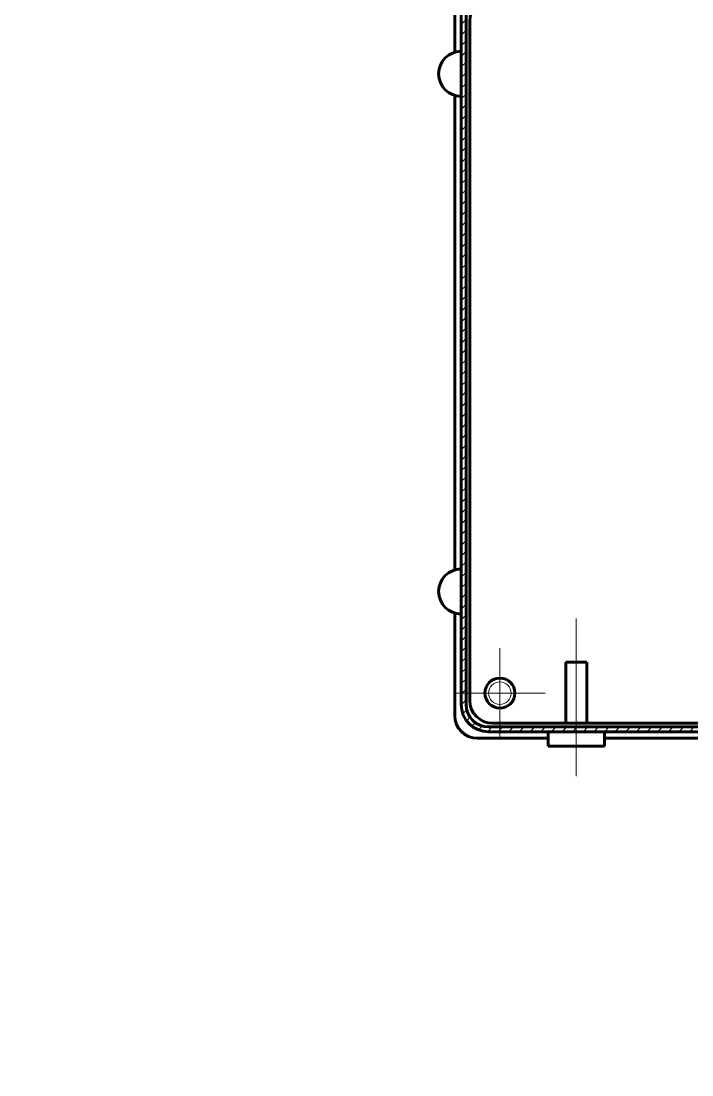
# Model space of a CAD drawing. Header units: millimetres. Extents: x 0 to 841, y 0 to 594.
# Drawn here: x 545.3 to 589.9, y 469.4 to 539.5 of the extents above; entities that cross this region are included whole.
import ezdxf

# ---------------------------------------------------------------- set-up
doc = ezdxf.new("R2010")
doc.units = ezdxf.units.MM
for name, pattern in [('K5LT_AXLED', [19.5, 15, -1.5, 1.5, -1.5]), ('K5LT_BASIC', [0]), ('K5LT_THIN', [0])]:
    doc.linetypes.add(name, pattern=pattern)
doc.layers.add('Системный слой (1)', color=7, linetype='Continuous', true_color=0x909090)

# ---------------------------------------------------------------- blocks, each defined once
blk = doc.blocks.new('U902')
at = {"layer": 'Системный слой (1)', "color": 5, "linetype": 'K5LT_BASIC', "lineweight": 60, "true_color": 0x0000ff}
for start, end in [(0, 180), (180, 0)]:
    blk.add_arc((577.171, 494.766), 1, start, end, dxfattribs=at)
blk = doc.blocks.new('U910')
at = {"layer": 'Системный слой (1)', "color": 7, "linetype": 'K5LT_THIN', "lineweight": 18}
for start, end in [(0, 180), (180, 0)]:
    blk.add_arc((577.171, 494.766), 0.75, start, end, dxfattribs=at)
blk = doc.blocks.new('U1026')
at = {"layer": 'Системный слой (1)', "color": 5, "linetype": 'K5LT_BASIC', "lineweight": 60, "true_color": 0x0000ff}
for p, q in [((580.375, 492.191), (580.375, 491.231)), ((584.125, 492.191), (580.375, 492.191)), ((584.125, 491.231), (584.125, 492.191)), ((580.375, 491.231), (584.125, 491.231))]:
    blk.add_line(p, q, dxfattribs=at)
blk = doc.blocks.new('U1027')
at = {"layer": 'Системный слой (1)', "color": 5, "linetype": 'K5LT_BASIC', "lineweight": 60, "true_color": 0x0000ff}
for p, q in [((581.55, 492.766), (581.55, 496.816)), ((581.55, 496.816), (582.95, 496.816)), ((582.95, 496.816), (582.95, 492.766)), ((582.95, 492.766), (581.55, 492.766))]:
    blk.add_line(p, q, dxfattribs=at)
blk = doc.blocks.new('U1029')
at = {"layer": 'Системный слой (1)', "color": 30, "linetype": 'K5LT_AXLED', "lineweight": 18, "true_color": 0xff8000}
for q in [(577.171, 497.766), (574.171, 494.766), (577.171, 491.766), (580.171, 494.766)]:
    blk.add_line((577.171, 494.766), q, dxfattribs=at)

msp = doc.modelspace()

# ---------------------------------------------------------------- hatches: boundary and pattern name
at = {"layer": 'Системный слой (1)'}
h = msp.add_hatch(dxfattribs=at)
h.set_pattern_fill('Металл', angle=45, style=0, pattern_type=0)
h.set_pattern_definition([(45, (0, 0), (-0.3535534, 0.3535534), [])])
h.paths.add_polyline_path([(625.6707, 492.8414), (623.4207, 492.8414), (623.4207, 492.5164), (625.6707, 492.5164), (626.5722, 492.1324), (626.9197, 491.2164), (626.4999, 490.3311), (625.6707, 490.0164), (621.5421, 490.0164), (620.5368, 490.4031), (620.4814, 490.4558), (618.8601, 492.0771), (617.8759, 492.5145), (617.7994, 492.5164), (576.4207, 492.5164), (575.4155, 492.9031), (574.9285, 493.8637), (574.9207, 494.0164), (574.9207, 541.5164), (575.2717, 542.4806), (576.8198, 544.3256), (577.1707, 545.2898), (577.1707, 548.5624), (576.8457, 548.5624), (576.8457, 545.2898), (576.5708, 544.5345), (575.0227, 542.6895), (574.5967, 541.5766), (574.5957, 541.5164), (574.5957, 494.0164), (574.9848, 492.8901), (575.986, 492.244), (576.4207, 492.1914), (617.7994, 492.1914), (618.6303, 491.8473), (620.2516, 490.226), (621.3231, 489.7046), (621.5421, 489.6914), (625.6707, 489.6914), (626.7052, 490.0787), (627.2308, 491.0502), (626.9892, 492.1279), (626.0992, 492.782)])

# ---------------------------------------------------------------- linework, layer by layer
at = {"layer": 'Системный слой (1)', "color": 5, "linetype": 'K5LT_BASIC', "lineweight": 60, "true_color": 0x0000ff}
for p, q in [((574.1708, 537.3976), (574.1708, 544.0918)), ((574.5957, 541.5164), (574.5957, 494.0164)), ((574.9207, 494.0164), (574.9207, 541.5164)), ((574.9208, 494.0164), (574.9208, 539.7164)), ((575.1708, 494.2664), (575.1708, 539.4664)), ((574.1708, 502.9603), (574.1708, 534.5205)), ((574.1708, 493.2664), (574.1708, 500.0832)), ((617.7994, 492.5164), (576.4207, 492.5164)), ((576.4207, 492.1914), (617.7994, 492.1914)), ((621.9208, 492.7664), (576.6708, 492.7664)), ((580.3754, 491.7664), (575.6708, 491.7664)), ((606.0784, 491.7664), (584.1254, 491.7664))]:
    msp.add_line(p, q, dxfattribs=at)
at = {"layer": 'Системный слой (1)', "color": 30, "linetype": 'K5LT_AXLED', "lineweight": 18, "true_color": 0xff8000}
msp.add_line((582.2504, 489.2313), (582.2504, 499.7313), dxfattribs=at)
at = {"layer": 'Системный слой (1)', "color": 5, "linetype": 'K5LT_BASIC', "lineweight": 60, "true_color": 0x0000ff}
for centre, radius, start, end in [((576.6708, 539.4664), 1.5, 90, 180), ((574.5957, 535.9591), 1.5, 90, 270), ((574.5957, 501.5218), 1.5, 90, 270), ((576.6708, 494.2664), 1.5, 180, 270), ((576.4207, 494.0164), 1.825, 180, 270), ((576.4207, 494.0164), 1.5, 180, 270), ((576.4208, 494.0164), 1.5, 180, 269.999677), ((575.6708, 493.2664), 1.5, 180, 270)]:
    msp.add_arc(centre, radius, start, end, dxfattribs=at)

# ---------------------------------------------------------------- block references
at = {"layer": 'Системный слой (1)'}
for name in ['U1029', 'U1027', 'U902', 'U910', 'U1026']:
    msp.add_blockref(name, (0, 0), dxfattribs=at)

doc.saveas('drawing.dxf')
